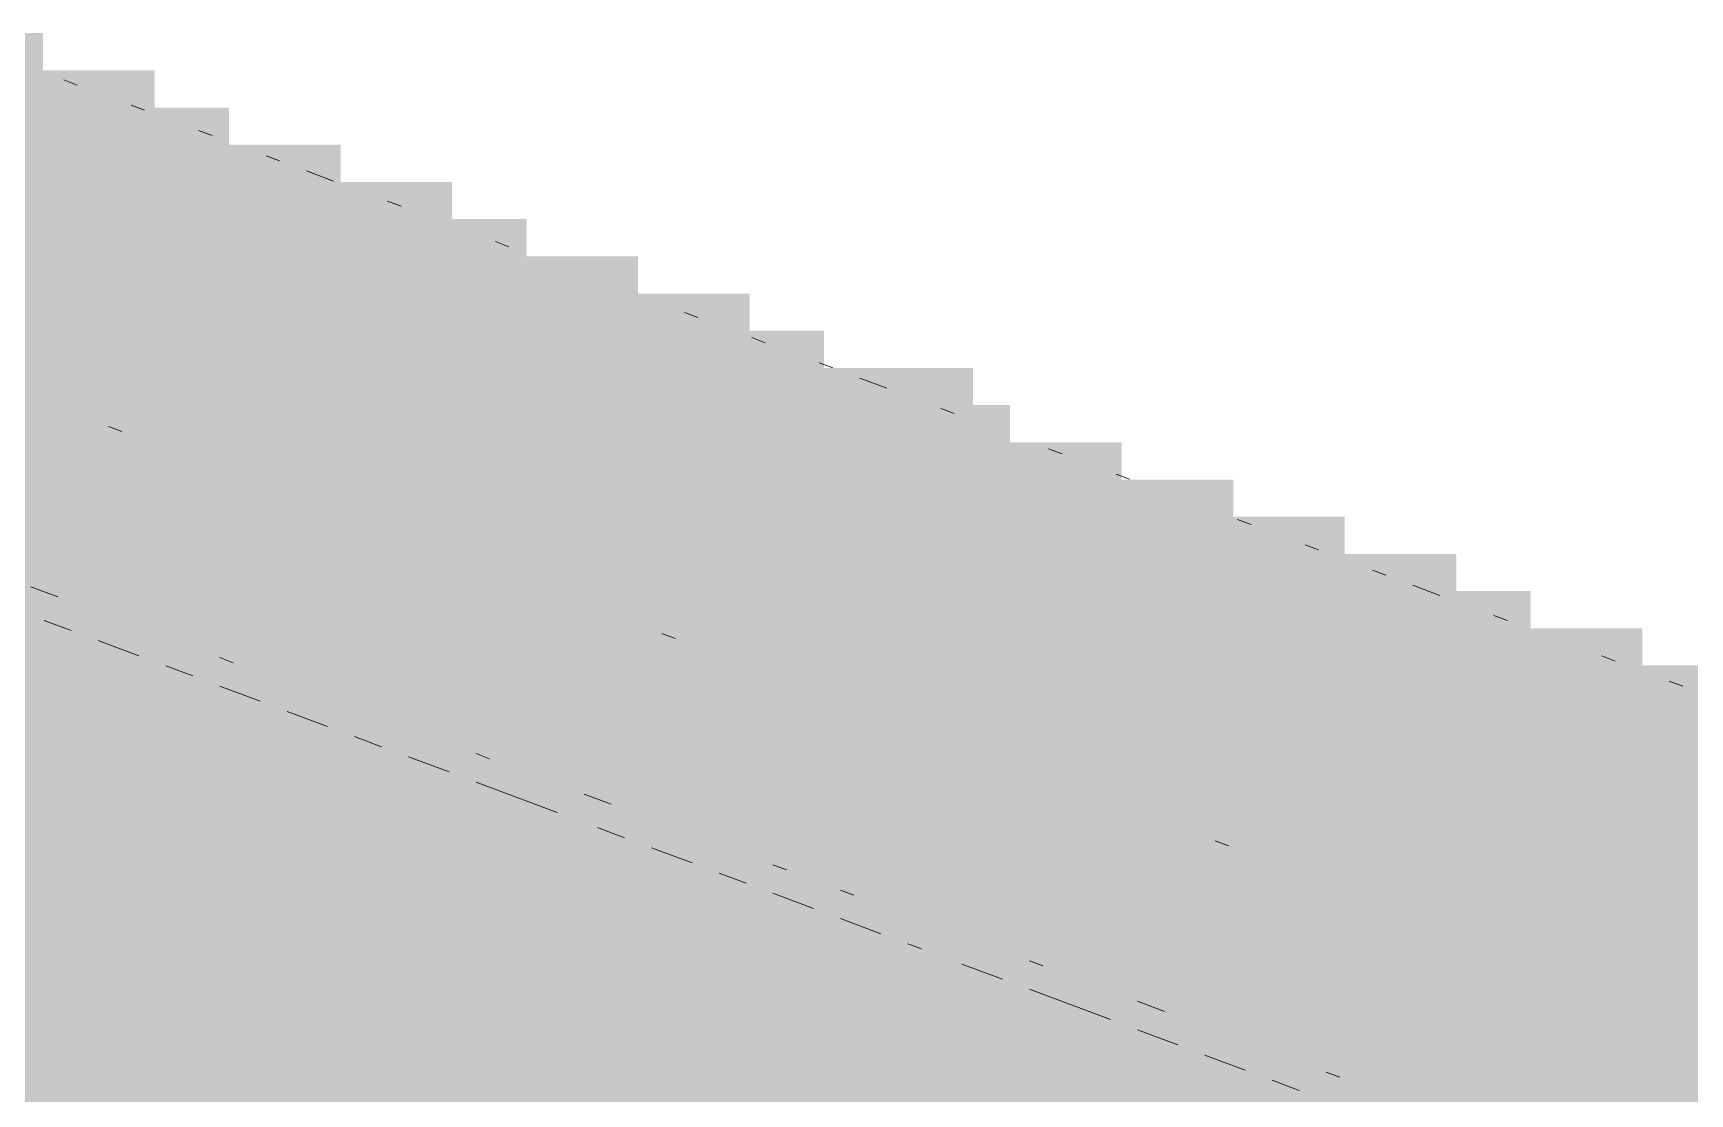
# Paper-space layout '03 3D Building and Roof' of a CAD drawing. Header units: millimetres. Extents: x 5 to 415, y 5 to 292.
# Drawn here: x 193.81 to 201.45, y 106.43 to 111.31 of the extents above; entities that cross this region are included whole.
import ezdxf

# ---------------------------------------------------------------- set-up
doc = ezdxf.new("R2010")
doc.units = ezdxf.units.MM
doc.layers.add('EXISTING', color=7, linetype='Continuous')
doc.layers.add('IMAGES', color=7, linetype='Continuous')

# ---------------------------------------------------------------- blocks, each defined once
blk = doc.blocks.new('SHEET_03')
at = {"layer": 'EXISTING', "color": 250, "lineweight": 9}
for p, q in [((193.9529, 111.0984), (194.0151, 111.0751)), ((194.2637, 110.982), (194.3259, 110.9587)), ((194.5745, 110.8655), (194.6367, 110.8422)), ((194.8854, 110.7491), (194.9475, 110.7258)), ((195.0719, 110.6792), (195.1962, 110.6327)), ((195.4448, 110.5395), (195.507, 110.5162)), ((195.9421, 110.3532), (196.0043, 110.3299)), ((196.8124, 110.0272), (196.8746, 110.0039)), ((197.1233, 109.9108), (197.1854, 109.8875)), ((197.4341, 109.7943), (197.4962, 109.771)), ((197.6206, 109.7245), (197.7449, 109.6779)), ((197.9935, 109.5847), (198.0557, 109.5615)), ((194.2214, 109.4787), (194.1593, 109.502)), ((198.4909, 109.3984), (198.553, 109.3752)), ((198.8017, 109.282), (198.8638, 109.2587)), ((199.3611, 109.0724), (199.4233, 109.0491)), ((199.672, 108.956), (199.7341, 108.9327)), ((199.9828, 108.8396), (200.0449, 108.8163)), ((193.801, 108.7622), (193.9254, 108.7156)), ((200.1693, 108.7697), (200.2936, 108.7231)), ((200.5422, 108.63), (200.6044, 108.6067)), ((193.9876, 108.5612), (193.8632, 108.6078)), ((196.7707, 108.5237), (196.7086, 108.547)), ((194.2985, 108.4448), (194.1119, 108.5147)), ((194.5472, 108.3516), (194.4228, 108.3982)), ((194.6715, 108.4361), (194.7337, 108.4128)), ((201.0396, 108.4437), (201.1017, 108.4204)), ((201.3504, 108.3272), (201.4125, 108.304)), ((194.8581, 108.2352), (194.6715, 108.305)), ((195.1689, 108.1187), (194.9824, 108.1886)), ((195.4177, 108.0255), (195.2933, 108.0721)), ((195.7285, 107.9091), (195.542, 107.9789)), ((195.8529, 107.9936), (195.9151, 107.9703)), ((196.226, 107.7227), (195.8529, 107.8625)), ((196.3503, 107.8072), (196.4747, 107.7607)), ((196.5369, 107.6063), (196.4125, 107.6528)), ((196.8477, 107.4898), (196.6612, 107.5597)), ((199.32, 107.5688), (199.2578, 107.5921)), ((197.2208, 107.4812), (197.283, 107.4579)), ((197.0965, 107.3966), (196.9721, 107.4432)), ((197.4073, 107.2802), (197.2208, 107.35)), ((197.5317, 107.3647), (197.5939, 107.3414)), ((197.7182, 107.1637), (197.5317, 107.2336)), ((197.9048, 107.0938), (197.8426, 107.1171)), ((198.2778, 106.9541), (198.0913, 107.024)), ((198.4022, 107.0386), (198.4644, 107.0153)), ((198.7753, 106.7677), (198.4022, 106.9075)), ((198.8996, 106.8523), (199.024, 106.8057)), ((199.0861, 106.6513), (198.8996, 106.7212)), ((199.397, 106.5348), (199.2105, 106.6047)), ((199.6457, 106.4417), (199.5214, 106.4882)), ((199.7701, 106.5262), (199.8323, 106.5029))]:
    blk.add_line(p, q, dxfattribs=at)
at = {"layer": 'IMAGES', "color": 7}
for points in [[(193.6861, 111.1429), (193.8575, 111.1429), (193.6861, 111.3143), (193.8575, 111.3143)], [(193.6861, 110.9714), (194.0289, 110.9714), (193.6861, 111.1429), (194.0289, 111.1429)], [(194.0289, 110.9714), (194.2002, 110.9714), (194.0289, 111.1429), (194.2002, 111.1429)], [(194.2002, 110.9714), (194.3716, 110.9714), (194.2002, 111.1429), (194.3716, 111.1429)], [(193.6861, 110.8), (194.3716, 110.8), (193.6861, 110.9714), (194.3716, 110.9714)], [(194.3716, 110.8), (194.543, 110.8), (194.3716, 110.9714), (194.543, 110.9714)], [(194.543, 110.8), (194.7143, 110.8), (194.543, 110.9714), (194.7143, 110.9714)], [(191.8012, 110.6286), (194.2002, 110.6286), (191.8012, 110.8), (194.2002, 110.8)], [(194.2002, 110.6286), (194.3716, 110.6286), (194.2002, 110.8), (194.3716, 110.8)], [(194.3716, 110.6286), (194.7143, 110.6286), (194.3716, 110.8), (194.7143, 110.8)], [(194.7143, 110.6286), (194.8857, 110.6286), (194.7143, 110.8), (194.8857, 110.8)], [(194.8857, 110.6286), (195.0571, 110.6286), (194.8857, 110.8), (195.0571, 110.8)], [(195.0571, 110.6286), (195.2284, 110.6286), (195.0571, 110.8), (195.2284, 110.8)], [(192.1439, 110.4571), (194.7143, 110.4571), (192.1439, 110.6286), (194.7143, 110.6286)], [(194.7143, 110.4571), (195.2284, 110.4571), (194.7143, 110.6286), (195.2284, 110.6286)], [(195.2284, 110.4571), (195.3998, 110.4571), (195.2284, 110.6286), (195.3998, 110.6286)], [(195.3998, 110.4571), (195.5711, 110.4571), (195.3998, 110.6286), (195.5711, 110.6286)], [(195.5711, 110.4571), (195.7425, 110.4571), (195.5711, 110.6286), (195.7425, 110.6286)], [(192.658, 110.2857), (195.2284, 110.2857), (192.658, 110.4571), (195.2284, 110.4571)], [(195.2284, 110.2857), (195.7425, 110.2857), (195.2284, 110.4571), (195.7425, 110.4571)], [(195.7425, 110.2857), (195.9139, 110.2857), (195.7425, 110.4571), (195.9139, 110.4571)], [(195.9139, 110.2857), (196.0852, 110.2857), (195.9139, 110.4571), (196.0852, 110.4571)], [(193.1721, 110.1143), (195.7425, 110.1143), (193.1721, 110.2857), (195.7425, 110.2857)], [(195.7425, 110.1143), (196.0852, 110.1143), (195.7425, 110.2857), (196.0852, 110.2857)], [(196.0852, 110.1143), (196.2566, 110.1143), (196.0852, 110.2857), (196.2566, 110.2857)], [(196.2566, 110.1143), (196.428, 110.1143), (196.2566, 110.2857), (196.428, 110.2857)], [(196.428, 110.1143), (196.5993, 110.1143), (196.428, 110.2857), (196.5993, 110.2857)], [(193.5148, 109.9429), (196.0852, 109.9429), (193.5148, 110.1143), (196.0852, 110.1143)], [(196.0852, 109.9429), (196.5993, 109.9429), (196.0852, 110.1143), (196.5993, 110.1143)], [(196.5993, 109.9429), (196.7707, 109.9429), (196.5993, 110.1143), (196.7707, 110.1143)], [(196.7707, 109.9429), (196.942, 109.9429), (196.7707, 110.1143), (196.942, 110.1143)], [(196.942, 109.9429), (197.1134, 109.9429), (196.942, 110.1143), (197.1134, 110.1143)], [(193.5148, 109.7714), (194.0289, 109.7714), (193.5148, 109.9429), (194.0289, 109.9429)], [(194.0289, 109.7714), (196.5993, 109.7714), (194.0289, 109.9429), (196.5993, 109.9429)], [(196.5993, 109.7714), (196.942, 109.7714), (196.5993, 109.9429), (196.942, 109.9429)], [(196.942, 109.7714), (197.1134, 109.7714), (196.942, 109.9429), (197.1134, 109.9429)], [(197.1134, 109.7714), (197.2848, 109.7714), (197.1134, 109.9429), (197.2848, 109.9429)], [(197.2848, 109.7714), (197.4561, 109.7714), (197.2848, 109.9429), (197.4561, 109.9429)], [(193.6861, 109.6), (194.0289, 109.6), (193.6861, 109.7714), (194.0289, 109.7714)], [(194.0289, 109.6), (194.3716, 109.6), (194.0289, 109.7714), (194.3716, 109.7714)], [(194.3716, 109.6), (194.543, 109.6), (194.3716, 109.7714), (194.543, 109.7714)], [(194.543, 109.6), (196.942, 109.6), (194.543, 109.7714), (196.942, 109.7714)], [(196.942, 109.6), (197.1134, 109.6), (196.942, 109.7714), (197.1134, 109.7714)], [(197.1134, 109.6), (197.2848, 109.6), (197.1134, 109.7714), (197.2848, 109.7714)], [(197.2848, 109.6), (197.4561, 109.6), (197.2848, 109.7714), (197.4561, 109.7714)], [(197.4561, 109.6), (197.6275, 109.6), (197.4561, 109.7714), (197.6275, 109.7714)], [(197.6275, 109.6), (197.7989, 109.6), (197.6275, 109.7714), (197.7989, 109.7714)], [(197.7989, 109.6), (198.1416, 109.6), (197.7989, 109.7714), (198.1416, 109.7714)], [(193.6861, 109.4286), (193.8575, 109.4286), (193.6861, 109.6), (193.8575, 109.6)], [(193.8575, 109.4286), (194.0289, 109.4286), (193.8575, 109.6), (194.0289, 109.6)], [(194.0289, 109.4286), (194.2002, 109.4286), (194.0289, 109.6), (194.2002, 109.6)], [(194.2002, 109.4286), (194.3716, 109.4286), (194.2002, 109.6), (194.3716, 109.6)], [(194.3716, 109.4286), (194.543, 109.4286), (194.3716, 109.6), (194.543, 109.6)], [(194.543, 109.4286), (194.7143, 109.4286), (194.543, 109.6), (194.7143, 109.6)], [(194.7143, 109.4286), (194.8857, 109.4286), (194.7143, 109.6), (194.8857, 109.6)], [(194.8857, 109.4286), (197.4561, 109.4286), (194.8857, 109.6), (197.4561, 109.6)], [(197.4561, 109.4286), (197.9702, 109.4286), (197.4561, 109.6), (197.9702, 109.6)], [(197.9702, 109.4286), (198.1416, 109.4286), (197.9702, 109.6), (198.1416, 109.6)], [(198.1416, 109.4286), (198.313, 109.4286), (198.1416, 109.6), (198.313, 109.6)], [(192.8293, 109.2571), (193.8575, 109.2571), (192.8293, 109.4286), (193.8575, 109.4286)], [(193.8575, 109.2571), (194.0289, 109.2571), (193.8575, 109.4286), (194.0289, 109.4286)], [(194.0289, 109.2571), (194.2002, 109.2571), (194.0289, 109.4286), (194.2002, 109.4286)], [(194.2002, 109.2571), (194.3716, 109.2571), (194.2002, 109.4286), (194.3716, 109.4286)], [(194.3716, 109.2571), (194.543, 109.2571), (194.3716, 109.4286), (194.543, 109.4286)], [(194.543, 109.2571), (194.7143, 109.2571), (194.543, 109.4286), (194.7143, 109.4286)], [(194.7143, 109.2571), (194.8857, 109.2571), (194.7143, 109.4286), (194.8857, 109.4286)], [(194.8857, 109.2571), (195.3998, 109.2571), (194.8857, 109.4286), (195.3998, 109.4286)], [(195.3998, 109.2571), (197.9702, 109.2571), (195.3998, 109.4286), (197.9702, 109.4286)], [(197.9702, 109.2571), (198.1416, 109.2571), (197.9702, 109.4286), (198.1416, 109.4286)], [(198.1416, 109.2571), (198.313, 109.2571), (198.1416, 109.4286), (198.313, 109.4286)], [(198.313, 109.2571), (198.6557, 109.2571), (198.313, 109.4286), (198.6557, 109.4286)], [(198.6557, 109.2571), (198.827, 109.2571), (198.6557, 109.4286), (198.827, 109.4286)], [(193.5148, 109.0857), (194.2002, 109.0857), (193.5148, 109.2571), (194.2002, 109.2571)], [(194.2002, 109.0857), (194.543, 109.0857), (194.2002, 109.2571), (194.543, 109.2571)], [(194.543, 109.0857), (194.7143, 109.0857), (194.543, 109.2571), (194.7143, 109.2571)], [(194.7143, 109.0857), (194.8857, 109.0857), (194.7143, 109.2571), (194.8857, 109.2571)], [(194.8857, 109.0857), (195.0571, 109.0857), (194.8857, 109.2571), (195.0571, 109.2571)], [(195.0571, 109.0857), (195.2284, 109.0857), (195.0571, 109.2571), (195.2284, 109.2571)], [(195.2284, 109.0857), (195.3998, 109.0857), (195.2284, 109.2571), (195.3998, 109.2571)], [(195.3998, 109.0857), (195.7425, 109.0857), (195.3998, 109.2571), (195.7425, 109.2571)], [(195.7425, 109.0857), (198.313, 109.0857), (195.7425, 109.2571), (198.313, 109.2571)], [(198.313, 109.0857), (198.827, 109.0857), (198.313, 109.2571), (198.827, 109.2571)], [(198.827, 109.0857), (199.1698, 109.0857), (198.827, 109.2571), (199.1698, 109.2571)], [(199.1698, 109.0857), (199.3411, 109.0857), (199.1698, 109.2571), (199.3411, 109.2571)], [(193.6861, 108.9143), (193.8575, 108.9143), (193.6861, 109.0857), (193.8575, 109.0857)], [(193.8575, 108.9143), (194.0289, 108.9143), (193.8575, 109.0857), (194.0289, 109.0857)], [(194.0289, 108.9143), (194.7143, 108.9143), (194.0289, 109.0857), (194.7143, 109.0857)], [(194.7143, 108.9143), (194.8857, 108.9143), (194.7143, 109.0857), (194.8857, 109.0857)], [(194.8857, 108.9143), (195.0571, 108.9143), (194.8857, 109.0857), (195.0571, 109.0857)], [(195.0571, 108.9143), (195.2284, 108.9143), (195.0571, 109.0857), (195.2284, 109.0857)], [(195.2284, 108.9143), (195.3998, 108.9143), (195.2284, 109.0857), (195.3998, 109.0857)], [(195.3998, 108.9143), (195.7425, 108.9143), (195.3998, 109.0857), (195.7425, 109.0857)], [(195.7425, 108.9143), (196.2566, 108.9143), (195.7425, 109.0857), (196.2566, 109.0857)], [(196.2566, 108.9143), (198.827, 108.9143), (196.2566, 109.0857), (198.827, 109.0857)], [(198.827, 108.9143), (199.1698, 108.9143), (198.827, 109.0857), (199.1698, 109.0857)], [(199.1698, 108.9143), (199.3411, 108.9143), (199.1698, 109.0857), (199.3411, 109.0857)], [(199.3411, 108.9143), (199.5125, 108.9143), (199.3411, 109.0857), (199.5125, 109.0857)], [(199.5125, 108.9143), (199.6839, 108.9143), (199.5125, 109.0857), (199.6839, 109.0857)], [(199.6839, 108.9143), (199.8552, 108.9143), (199.6839, 109.0857), (199.8552, 109.0857)], [(193.6861, 108.7429), (193.8575, 108.7429), (193.6861, 108.9143), (193.8575, 108.9143)], [(193.8575, 108.7429), (194.0289, 108.7429), (193.8575, 108.9143), (194.0289, 108.9143)], [(194.0289, 108.5714), (194.2002, 108.5714), (194.0289, 108.9143), (194.2002, 108.9143)], [(194.2002, 108.7429), (195.3998, 108.7429), (194.2002, 108.9143), (195.3998, 108.9143)], [(195.3998, 108.7429), (195.5711, 108.7429), (195.3998, 108.9143), (195.5711, 108.9143)], [(195.5711, 108.7429), (195.7425, 108.7429), (195.5711, 108.9143), (195.7425, 108.9143)], [(195.7425, 108.7429), (195.9139, 108.7429), (195.7425, 108.9143), (195.9139, 108.9143)], [(195.9139, 108.7429), (196.2566, 108.7429), (195.9139, 108.9143), (196.2566, 108.9143)], [(196.2566, 108.7429), (196.5993, 108.7429), (196.2566, 108.9143), (196.5993, 108.9143)], [(196.5993, 108.7429), (196.7707, 108.7429), (196.5993, 108.9143), (196.7707, 108.9143)], [(196.7707, 108.7429), (199.1698, 108.7429), (196.7707, 108.9143), (199.1698, 108.9143)], [(199.1698, 108.7429), (199.3411, 108.7429), (199.1698, 108.9143), (199.3411, 108.9143)], [(199.3411, 108.7429), (199.5125, 108.7429), (199.3411, 108.9143), (199.5125, 108.9143)], [(199.5125, 108.7429), (199.6839, 108.7429), (199.5125, 108.9143), (199.6839, 108.9143)], [(199.6839, 108.7429), (199.8552, 108.7429), (199.6839, 108.9143), (199.8552, 108.9143)], [(199.8552, 108.7429), (200.0266, 108.7429), (199.8552, 108.9143), (200.0266, 108.9143)], [(200.0266, 108.7429), (200.1979, 108.7429), (200.0266, 108.9143), (200.1979, 108.9143)], [(200.1979, 108.7429), (200.3693, 108.7429), (200.1979, 108.9143), (200.3693, 108.9143)], [(193.6861, 108.5714), (194.0289, 108.5714), (193.6861, 108.7429), (194.0289, 108.7429)], [(194.2002, 108.5714), (194.3716, 108.5714), (194.2002, 108.7429), (194.3716, 108.7429)], [(194.3716, 108.5714), (194.543, 108.5714), (194.3716, 108.7429), (194.543, 108.7429)], [(194.543, 108.5714), (194.7143, 108.5714), (194.543, 108.7429), (194.7143, 108.7429)], [(194.7143, 108.5714), (195.7425, 108.5714), (194.7143, 108.7429), (195.7425, 108.7429)], [(195.7425, 108.5714), (195.9139, 108.5714), (195.7425, 108.7429), (195.9139, 108.7429)], [(195.9139, 108.5714), (196.0852, 108.5714), (195.9139, 108.7429), (196.0852, 108.7429)], [(196.0852, 108.5714), (196.2566, 108.5714), (196.0852, 108.7429), (196.2566, 108.7429)], [(196.2566, 108.5714), (196.428, 108.5714), (196.2566, 108.7429), (196.428, 108.7429)], [(196.428, 108.5714), (196.5993, 108.5714), (196.428, 108.7429), (196.5993, 108.7429)], [(196.5993, 108.5714), (196.7707, 108.5714), (196.5993, 108.7429), (196.7707, 108.7429)], [(196.7707, 108.5714), (197.1134, 108.5714), (196.7707, 108.7429), (197.1134, 108.7429)], [(197.1134, 108.5714), (199.6839, 108.5714), (197.1134, 108.7429), (199.6839, 108.7429)], [(199.6839, 108.5714), (199.8552, 108.5714), (199.6839, 108.7429), (199.8552, 108.7429)], [(199.8552, 108.5714), (200.1979, 108.5714), (199.8552, 108.7429), (200.1979, 108.7429)], [(200.1979, 108.5714), (200.3693, 108.5714), (200.1979, 108.7429), (200.3693, 108.7429)], [(200.3693, 108.5714), (200.5407, 108.5714), (200.3693, 108.7429), (200.5407, 108.7429)], [(200.5407, 108.5714), (200.712, 108.5714), (200.5407, 108.7429), (200.712, 108.7429)], [(193.6861, 108.4), (193.8575, 108.4), (193.6861, 108.5714), (193.8575, 108.5714)], [(193.8575, 108.4), (194.2002, 108.4), (193.8575, 108.5714), (194.2002, 108.5714)], [(194.2002, 108.4), (194.3716, 108.4), (194.2002, 108.5714), (194.3716, 108.5714)], [(194.3716, 108.4), (194.543, 108.4), (194.3716, 108.5714), (194.543, 108.5714)], [(194.543, 108.4), (194.7143, 108.4), (194.543, 108.5714), (194.7143, 108.5714)], [(194.7143, 108.4), (194.8857, 108.4), (194.7143, 108.5714), (194.8857, 108.5714)], [(194.8857, 108.4), (195.0571, 108.4), (194.8857, 108.5714), (195.0571, 108.5714)], [(195.0571, 108.4), (195.2284, 108.4), (195.0571, 108.5714), (195.2284, 108.5714)], [(195.2284, 108.4), (195.3998, 108.4), (195.2284, 108.5714), (195.3998, 108.5714)], [(195.3998, 108.4), (196.2566, 108.4), (195.3998, 108.5714), (196.2566, 108.5714)], [(196.2566, 108.4), (196.428, 108.4), (196.2566, 108.5714), (196.428, 108.5714)], [(196.428, 108.4), (196.5993, 108.4), (196.428, 108.5714), (196.5993, 108.5714)], [(196.5993, 108.4), (196.7707, 108.4), (196.5993, 108.5714), (196.7707, 108.5714)], [(196.7707, 108.4), (196.942, 108.4), (196.7707, 108.5714), (196.942, 108.5714)], [(196.942, 108.4), (197.1134, 108.4), (196.942, 108.5714), (197.1134, 108.5714)], [(197.1134, 108.4), (197.6275, 108.4), (197.1134, 108.5714), (197.6275, 108.5714)], [(197.6275, 108.4), (200.0266, 108.4), (197.6275, 108.5714), (200.0266, 108.5714)], [(200.0266, 108.4), (200.1979, 108.4), (200.0266, 108.5714), (200.1979, 108.5714)], [(200.1979, 108.4), (200.3693, 108.4), (200.1979, 108.5714), (200.3693, 108.5714)], [(200.3693, 108.4), (200.5407, 108.4), (200.3693, 108.5714), (200.5407, 108.5714)], [(200.5407, 108.4), (200.712, 108.4), (200.5407, 108.5714), (200.712, 108.5714)], [(200.712, 108.4), (200.8834, 108.4), (200.712, 108.5714), (200.8834, 108.5714)], [(200.8834, 108.4), (201.0548, 108.4), (200.8834, 108.5714), (201.0548, 108.5714)], [(201.0548, 108.4), (201.2261, 108.4), (201.0548, 108.5714), (201.2261, 108.5714)], [(193.5148, 108.2286), (193.8575, 108.2286), (193.5148, 108.4), (193.8575, 108.4)], [(193.8575, 108.2286), (194.0289, 108.2286), (193.8575, 108.4), (194.0289, 108.4)], [(194.0289, 108.2286), (194.2002, 108.2286), (194.0289, 108.4), (194.2002, 108.4)], [(194.2002, 108.2286), (194.3716, 108.2286), (194.2002, 108.4), (194.3716, 108.4)], [(194.3716, 108.2286), (194.7143, 108.2286), (194.3716, 108.4), (194.7143, 108.4)], [(194.7143, 108.2286), (194.8857, 108.2286), (194.7143, 108.4), (194.8857, 108.4)], [(194.8857, 108.2286), (195.0571, 108.2286), (194.8857, 108.4), (195.0571, 108.4)], [(195.0571, 108.2286), (195.2284, 108.2286), (195.0571, 108.4), (195.2284, 108.4)], [(195.2284, 108.2286), (195.3998, 108.2286), (195.2284, 108.4), (195.3998, 108.4)], [(195.3998, 108.2286), (195.5711, 108.2286), (195.3998, 108.4), (195.5711, 108.4)], [(195.5711, 108.2286), (196.5993, 108.2286), (195.5711, 108.4), (196.5993, 108.4)], [(196.5993, 108.2286), (196.7707, 108.2286), (196.5993, 108.4), (196.7707, 108.4)], [(196.7707, 108.2286), (196.942, 108.2286), (196.7707, 108.4), (196.942, 108.4)], [(196.942, 108.2286), (197.1134, 108.2286), (196.942, 108.4), (197.1134, 108.4)], [(197.1134, 108.2286), (197.2848, 108.2286), (197.1134, 108.4), (197.2848, 108.4)], [(197.2848, 108.2286), (197.6275, 108.2286), (197.2848, 108.4), (197.6275, 108.4)], [(197.6275, 108.2286), (197.9702, 108.2286), (197.6275, 108.4), (197.9702, 108.4)], [(197.9702, 108.2286), (200.5407, 108.2286), (197.9702, 108.4), (200.5407, 108.4)], [(200.5407, 108.2286), (200.712, 108.2286), (200.5407, 108.4), (200.712, 108.4)], [(200.712, 108.2286), (201.0548, 108.2286), (200.712, 108.4), (201.0548, 108.4)], [(201.0548, 108.2286), (201.2261, 108.2286), (201.0548, 108.4), (201.2261, 108.4)], [(201.2261, 108.2286), (201.3975, 108.2286), (201.2261, 108.4), (201.3975, 108.4)], [(201.3975, 108.2286), (201.5689, 108.2286), (201.3975, 108.4), (201.5689, 108.4)], [(188.888, 108.0571), (194.0289, 108.0571), (188.888, 108.2286), (194.0289, 108.2286)], [(194.0289, 108.0571), (194.2002, 108.0571), (194.0289, 108.2286), (194.2002, 108.2286)], [(194.2002, 108.0571), (194.3716, 108.0571), (194.2002, 108.2286), (194.3716, 108.2286)], [(194.3716, 108.0571), (194.543, 108.0571), (194.3716, 108.2286), (194.543, 108.2286)], [(194.543, 108.0571), (194.7143, 108.0571), (194.543, 108.2286), (194.7143, 108.2286)], [(194.7143, 108.0571), (195.0571, 108.0571), (194.7143, 108.2286), (195.0571, 108.2286)], [(195.0571, 108.0571), (195.3998, 108.0571), (195.0571, 108.2286), (195.3998, 108.2286)], [(195.3998, 108.0571), (195.5711, 108.0571), (195.3998, 108.2286), (195.5711, 108.2286)], [(195.5711, 108.0571), (195.7425, 108.0571), (195.5711, 108.2286), (195.7425, 108.2286)], [(195.7425, 108.0571), (195.9139, 108.0571), (195.7425, 108.2286), (195.9139, 108.2286)], [(195.9139, 108.0571), (196.0852, 108.0571), (195.9139, 108.2286), (196.0852, 108.2286)], [(196.0852, 108.0571), (197.1134, 108.0571), (196.0852, 108.2286), (197.1134, 108.2286)], [(197.1134, 108.0571), (197.4561, 108.0571), (197.1134, 108.2286), (197.4561, 108.2286)], [(197.4561, 108.0571), (197.6275, 108.0571), (197.4561, 108.2286), (197.6275, 108.2286)], [(197.6275, 108.0571), (197.7989, 108.0571), (197.6275, 108.2286), (197.7989, 108.2286)], [(197.7989, 108.0571), (197.9702, 108.0571), (197.7989, 108.2286), (197.9702, 108.2286)], [(197.9702, 108.0571), (198.1416, 108.0571), (197.9702, 108.2286), (198.1416, 108.2286)], [(198.1416, 108.0571), (198.4843, 108.0571), (198.1416, 108.2286), (198.4843, 108.2286)], [(198.4843, 108.0571), (201.0548, 108.0571), (198.4843, 108.2286), (201.0548, 108.2286)], [(201.0548, 108.0571), (201.3975, 108.0571), (201.0548, 108.2286), (201.3975, 108.2286)], [(201.3975, 108.0571), (201.5689, 108.0571), (201.3975, 108.2286), (201.5689, 108.2286)], [(189.4021, 107.8857), (194.543, 107.8857), (189.4021, 108.0571), (194.543, 108.0571)], [(194.543, 107.8857), (194.7143, 107.8857), (194.543, 108.0571), (194.7143, 108.0571)], [(194.7143, 107.8857), (194.8857, 107.8857), (194.7143, 108.0571), (194.8857, 108.0571)], [(194.8857, 107.8857), (195.2284, 107.8857), (194.8857, 108.0571), (195.2284, 108.0571)], [(195.2284, 107.8857), (195.3998, 107.8857), (195.2284, 108.0571), (195.3998, 108.0571)], [(195.3998, 107.8857), (195.5711, 107.8857), (195.3998, 108.0571), (195.5711, 108.0571)], [(195.5711, 107.8857), (195.7425, 107.8857), (195.5711, 108.0571), (195.7425, 108.0571)], [(195.7425, 107.8857), (195.9139, 107.8857), (195.7425, 108.0571), (195.9139, 108.0571)], [(195.9139, 107.8857), (196.0852, 107.8857), (195.9139, 108.0571), (196.0852, 108.0571)], [(196.0852, 107.8857), (196.2566, 107.8857), (196.0852, 108.0571), (196.2566, 108.0571)], [(196.2566, 107.8857), (196.428, 107.8857), (196.2566, 108.0571), (196.428, 108.0571)], [(196.428, 107.8857), (196.5993, 107.8857), (196.428, 108.0571), (196.5993, 108.0571)], [(196.5993, 107.8857), (197.6275, 107.8857), (196.5993, 108.0571), (197.6275, 108.0571)], [(197.6275, 107.8857), (197.7989, 107.8857), (197.6275, 108.0571), (197.7989, 108.0571)], [(197.7989, 107.8857), (197.9702, 107.8857), (197.7989, 108.0571), (197.9702, 108.0571)], [(197.9702, 107.8857), (198.1416, 107.8857), (197.9702, 108.0571), (198.1416, 108.0571)], [(198.1416, 107.8857), (198.313, 107.8857), (198.1416, 108.0571), (198.313, 108.0571)], [(198.313, 107.8857), (198.4843, 107.8857), (198.313, 108.0571), (198.4843, 108.0571)], [(198.4843, 107.8857), (198.9984, 107.8857), (198.4843, 108.0571), (198.9984, 108.0571)], [(198.9984, 107.8857), (199.1698, 107.8857), (198.9984, 108.0571), (199.1698, 108.0571)], [(199.1698, 107.8857), (201.3975, 107.8857), (199.1698, 108.0571), (201.3975, 108.0571)], [(201.3975, 107.8857), (201.7402, 107.8857), (201.3975, 108.0571), (201.7402, 108.0571)], [(189.7448, 107.7143), (194.8857, 107.7143), (189.7448, 107.8857), (194.8857, 107.8857)], [(194.8857, 107.7143), (195.2284, 107.7143), (194.8857, 107.8857), (195.2284, 107.8857)], [(195.2284, 107.7143), (195.3998, 107.7143), (195.2284, 107.8857), (195.3998, 107.8857)], [(195.3998, 107.7143), (195.5711, 107.7143), (195.3998, 107.8857), (195.5711, 107.8857)], [(195.5711, 107.7143), (195.7425, 107.7143), (195.5711, 107.8857), (195.7425, 107.8857)], [(195.7425, 107.7143), (195.9139, 107.7143), (195.7425, 107.8857), (195.9139, 107.8857)], [(195.9139, 107.7143), (196.0852, 107.7143), (195.9139, 107.8857), (196.0852, 107.8857)], [(196.0852, 107.5429), (196.2566, 107.5429), (196.0852, 107.8857), (196.2566, 107.8857)], [(196.2566, 107.7143), (196.428, 107.7143), (196.2566, 107.8857), (196.428, 107.8857)], [(196.428, 107.7143), (196.5993, 107.7143), (196.428, 107.8857), (196.5993, 107.8857)], [(196.5993, 107.7143), (196.7707, 107.7143), (196.5993, 107.8857), (196.7707, 107.8857)], [(196.7707, 107.7143), (196.942, 107.7143), (196.7707, 107.8857), (196.942, 107.8857)], [(196.942, 107.7143), (197.9702, 107.7143), (196.942, 107.8857), (197.9702, 107.8857)], [(197.9702, 107.7143), (198.1416, 107.7143), (197.9702, 107.8857), (198.1416, 107.8857)], [(198.1416, 107.7143), (198.313, 107.7143), (198.1416, 107.8857), (198.313, 107.8857)], [(198.313, 107.7143), (198.4843, 107.7143), (198.313, 107.8857), (198.4843, 107.8857)], [(198.4843, 107.7143), (198.6557, 107.7143), (198.4843, 107.8857), (198.6557, 107.8857)], [(198.6557, 107.7143), (198.827, 107.7143), (198.6557, 107.8857), (198.827, 107.8857)], [(198.827, 107.7143), (199.1698, 107.7143), (198.827, 107.8857), (199.1698, 107.8857)], [(199.1698, 107.7143), (199.3411, 107.7143), (199.1698, 107.8857), (199.3411, 107.8857)], [(199.3411, 107.7143), (201.9116, 107.7143), (199.3411, 107.8857), (201.9116, 107.8857)], [(190.2589, 107.5429), (195.5711, 107.5429), (190.2589, 107.7143), (195.5711, 107.7143)], [(195.5711, 107.5429), (195.7425, 107.5429), (195.5711, 107.7143), (195.7425, 107.7143)], [(195.7425, 107.5429), (195.9139, 107.5429), (195.7425, 107.7143), (195.9139, 107.7143)], [(195.9139, 107.5429), (196.0852, 107.5429), (195.9139, 107.7143), (196.0852, 107.7143)], [(196.2566, 107.5429), (196.428, 107.5429), (196.2566, 107.7143), (196.428, 107.7143)], [(196.428, 107.5429), (196.5993, 107.5429), (196.428, 107.7143), (196.5993, 107.7143)], [(196.5993, 107.5429), (196.7707, 107.5429), (196.5993, 107.7143), (196.7707, 107.7143)], [(196.7707, 107.5429), (196.942, 107.5429), (196.7707, 107.7143), (196.942, 107.7143)], [(196.942, 107.5429), (197.1134, 107.5429), (196.942, 107.7143), (197.1134, 107.7143)], [(197.1134, 107.5429), (197.2848, 107.5429), (197.1134, 107.7143), (197.2848, 107.7143)], [(197.2848, 107.5429), (197.6275, 107.5429), (197.2848, 107.7143), (197.6275, 107.7143)], [(197.6275, 107.5429), (198.4843, 107.5429), (197.6275, 107.7143), (198.4843, 107.7143)], [(198.4843, 107.5429), (198.6557, 107.5429), (198.4843, 107.7143), (198.6557, 107.7143)], [(198.6557, 107.5429), (198.827, 107.5429), (198.6557, 107.7143), (198.827, 107.7143)], [(198.827, 107.5429), (198.9984, 107.5429), (198.827, 107.7143), (198.9984, 107.7143)], [(198.9984, 107.5429), (199.1698, 107.5429), (198.9984, 107.7143), (199.1698, 107.7143)], [(199.1698, 107.5429), (199.3411, 107.5429), (199.1698, 107.7143), (199.3411, 107.7143)], [(199.3411, 107.5429), (200.0266, 107.5429), (199.3411, 107.7143), (200.0266, 107.7143)], [(200.0266, 107.5429), (202.2543, 107.5429), (200.0266, 107.7143), (202.2543, 107.7143)], [(190.6016, 107.3714), (195.9139, 107.3714), (190.6016, 107.5429), (195.9139, 107.5429)], [(195.9139, 107.3714), (196.0852, 107.3714), (195.9139, 107.5429), (196.0852, 107.5429)], [(196.0852, 107.3714), (196.2566, 107.3714), (196.0852, 107.5429), (196.2566, 107.5429)], [(196.2566, 107.3714), (196.428, 107.3714), (196.2566, 107.5429), (196.428, 107.5429)], [(196.428, 107.3714), (196.5993, 107.3714), (196.428, 107.5429), (196.5993, 107.5429)], [(196.5993, 107.3714), (196.942, 107.3714), (196.5993, 107.5429), (196.942, 107.5429)], [(196.942, 107.3714), (197.1134, 107.3714), (196.942, 107.5429), (197.1134, 107.5429)], [(197.1134, 107.3714), (197.2848, 107.3714), (197.1134, 107.5429), (197.2848, 107.5429)], [(197.2848, 107.3714), (197.4561, 107.3714), (197.2848, 107.5429), (197.4561, 107.5429)], [(197.4561, 107.3714), (197.6275, 107.3714), (197.4561, 107.5429), (197.6275, 107.5429)], [(197.6275, 107.3714), (197.7989, 107.3714), (197.6275, 107.5429), (197.7989, 107.5429)], [(197.7989, 107.3714), (197.9702, 107.3714), (197.7989, 107.5429), (197.9702, 107.5429)], [(197.9702, 107.3714), (198.9984, 107.3714), (197.9702, 107.5429), (198.9984, 107.5429)], [(198.9984, 107.3714), (199.1698, 107.3714), (198.9984, 107.5429), (199.1698, 107.5429)], [(199.1698, 107.3714), (199.3411, 107.3714), (199.1698, 107.5429), (199.3411, 107.5429)], [(199.3411, 107.3714), (199.5125, 107.3714), (199.3411, 107.5429), (199.5125, 107.5429)], [(199.5125, 107.3714), (199.6839, 107.3714), (199.5125, 107.5429), (199.6839, 107.5429)], [(199.6839, 107.3714), (199.8552, 107.3714), (199.6839, 107.5429), (199.8552, 107.5429)], [(199.8552, 107.3714), (200.0266, 107.3714), (199.8552, 107.5429), (200.0266, 107.5429)], [(200.0266, 107.3714), (200.1979, 107.3714), (200.0266, 107.5429), (200.1979, 107.5429)], [(200.1979, 107.3714), (200.5407, 107.3714), (200.1979, 107.5429), (200.5407, 107.5429)], [(200.5407, 107.3714), (202.7684, 107.3714), (200.5407, 107.5429), (202.7684, 107.5429)], [(191.1157, 107.2), (196.428, 107.2), (191.1157, 107.3714), (196.428, 107.3714)], [(196.428, 107.2), (196.5993, 107.2), (196.428, 107.3714), (196.5993, 107.3714)], [(196.5993, 107.2), (196.942, 107.2), (196.5993, 107.3714), (196.942, 107.3714)], [(196.942, 107.2), (197.1134, 107.2), (196.942, 107.3714), (197.1134, 107.3714)], [(197.1134, 107.2), (197.2848, 107.2), (197.1134, 107.3714), (197.2848, 107.3714)], [(197.2848, 107.2), (197.4561, 107.2), (197.2848, 107.3714), (197.4561, 107.3714)], [(197.4561, 107.2), (197.7989, 107.2), (197.4561, 107.3714), (197.7989, 107.3714)], [(197.7989, 107.2), (197.9702, 107.2), (197.7989, 107.3714), (197.9702, 107.3714)], [(197.9702, 107.2), (198.1416, 107.2), (197.9702, 107.3714), (198.1416, 107.3714)], [(198.1416, 107.2), (198.313, 107.2), (198.1416, 107.3714), (198.313, 107.3714)], [(198.313, 107.2), (198.6557, 107.2), (198.313, 107.3714), (198.6557, 107.3714)], [(198.6557, 107.2), (199.3411, 107.2), (198.6557, 107.3714), (199.3411, 107.3714)], [(199.3411, 107.2), (199.6839, 107.2), (199.3411, 107.3714), (199.6839, 107.3714)], [(199.6839, 107.2), (199.8552, 107.2), (199.6839, 107.3714), (199.8552, 107.3714)], [(199.8552, 107.2), (200.0266, 107.2), (199.8552, 107.3714), (200.0266, 107.3714)], [(200.0266, 107.2), (200.1979, 107.2), (200.0266, 107.3714), (200.1979, 107.3714)], [(200.1979, 107.2), (200.3693, 107.2), (200.1979, 107.3714), (200.3693, 107.3714)], [(200.3693, 107.2), (200.5407, 107.2), (200.3693, 107.3714), (200.5407, 107.3714)], [(200.5407, 107.2), (200.8834, 107.2), (200.5407, 107.3714), (200.8834, 107.3714)], [(200.8834, 107.2), (203.2825, 107.2), (200.8834, 107.3714), (203.2825, 107.3714)], [(191.8012, 107.0286), (196.942, 107.0286), (191.8012, 107.2), (196.942, 107.2)], [(196.942, 107.0286), (197.1134, 107.0286), (196.942, 107.2), (197.1134, 107.2)], [(197.1134, 107.0286), (197.4561, 107.0286), (197.1134, 107.2), (197.4561, 107.2)], [(197.4561, 107.0286), (197.6275, 107.0286), (197.4561, 107.2), (197.6275, 107.2)], [(197.6275, 107.0286), (197.7989, 107.0286), (197.6275, 107.2), (197.7989, 107.2)], [(197.7989, 107.0286), (197.9702, 107.0286), (197.7989, 107.2), (197.9702, 107.2)], [(197.9702, 107.0286), (198.1416, 107.0286), (197.9702, 107.2), (198.1416, 107.2)], [(198.1416, 107.0286), (198.313, 107.0286), (198.1416, 107.2), (198.313, 107.2)], [(198.313, 107.0286), (198.4843, 107.0286), (198.313, 107.2), (198.4843, 107.2)], [(198.4843, 107.0286), (198.6557, 107.0286), (198.4843, 107.2), (198.6557, 107.2)], [(198.6557, 107.0286), (198.9984, 107.0286), (198.6557, 107.2), (198.9984, 107.2)], [(198.9984, 107.0286), (199.8552, 107.0286), (198.9984, 107.2), (199.8552, 107.2)], [(199.8552, 107.0286), (200.1979, 107.0286), (199.8552, 107.2), (200.1979, 107.2)], [(200.1979, 107.0286), (200.3693, 107.0286), (200.1979, 107.2), (200.3693, 107.2)], [(200.3693, 107.0286), (200.5407, 107.0286), (200.3693, 107.2), (200.5407, 107.2)], [(200.5407, 107.0286), (200.712, 107.0286), (200.5407, 107.2), (200.712, 107.2)], [(200.712, 107.0286), (200.8834, 107.0286), (200.712, 107.2), (200.8834, 107.2)], [(200.8834, 107.0286), (201.2261, 107.0286), (200.8834, 107.2), (201.2261, 107.2)], [(201.2261, 107.0286), (201.3975, 107.0286), (201.2261, 107.2), (201.3975, 107.2)], [(201.3975, 107.0286), (203.7966, 107.0286), (201.3975, 107.2), (203.7966, 107.2)], [(191.9725, 106.8571), (197.1134, 106.8571), (191.9725, 107.0286), (197.1134, 107.0286)], [(197.1134, 106.8571), (197.4561, 106.8571), (197.1134, 107.0286), (197.4561, 107.0286)], [(197.4561, 106.8571), (197.7989, 106.8571), (197.4561, 107.0286), (197.7989, 107.0286)], [(197.7989, 106.8571), (197.9702, 106.8571), (197.7989, 107.0286), (197.9702, 107.0286)], [(197.9702, 106.8571), (198.1416, 106.8571), (197.9702, 107.0286), (198.1416, 107.0286)], [(198.1416, 106.8571), (198.313, 106.8571), (198.1416, 107.0286), (198.313, 107.0286)], [(198.313, 106.8571), (198.4843, 106.8571), (198.313, 107.0286), (198.4843, 107.0286)], [(198.4843, 106.8571), (198.6557, 106.8571), (198.4843, 107.0286), (198.6557, 107.0286)], [(198.6557, 106.8571), (198.827, 106.8571), (198.6557, 107.0286), (198.827, 107.0286)], [(198.827, 106.8571), (198.9984, 106.8571), (198.827, 107.0286), (198.9984, 107.0286)], [(198.9984, 106.8571), (199.1698, 106.8571), (198.9984, 107.0286), (199.1698, 107.0286)], [(199.1698, 106.8571), (200.1979, 106.8571), (199.1698, 107.0286), (200.1979, 107.0286)], [(200.1979, 106.8571), (200.5407, 106.8571), (200.1979, 107.0286), (200.5407, 107.0286)], [(200.5407, 106.8571), (200.712, 106.8571), (200.5407, 107.0286), (200.712, 107.0286)], [(200.712, 106.8571), (200.8834, 106.8571), (200.712, 107.0286), (200.8834, 107.0286)], [(200.8834, 106.8571), (201.0548, 106.8571), (200.8834, 107.0286), (201.0548, 107.0286)], [(201.0548, 106.8571), (201.2261, 106.8571), (201.0548, 107.0286), (201.2261, 107.0286)], [(201.2261, 106.8571), (201.3975, 106.8571), (201.2261, 107.0286), (201.3975, 107.0286)], [(201.3975, 106.8571), (201.7402, 106.8571), (201.3975, 107.0286), (201.7402, 107.0286)], [(192.3152, 106.6857), (197.7989, 106.6857), (192.3152, 106.8571), (197.7989, 106.8571)], [(197.7989, 106.6857), (197.9702, 106.6857), (197.7989, 106.8571), (197.9702, 106.8571)], [(197.9702, 106.6857), (198.313, 106.6857), (197.9702, 106.8571), (198.313, 106.8571)], [(198.313, 106.6857), (198.4843, 106.6857), (198.313, 106.8571), (198.4843, 106.8571)], [(198.4843, 106.6857), (198.6557, 106.6857), (198.4843, 106.8571), (198.6557, 106.8571)], [(198.6557, 106.6857), (198.827, 106.6857), (198.6557, 106.8571), (198.827, 106.8571)], [(198.827, 106.6857), (198.9984, 106.6857), (198.827, 106.8571), (198.9984, 106.8571)], [(198.9984, 106.6857), (199.1698, 106.6857), (198.9984, 106.8571), (199.1698, 106.8571)], [(199.1698, 106.6857), (199.3411, 106.6857), (199.1698, 106.8571), (199.3411, 106.8571)], [(199.3411, 106.6857), (199.5125, 106.6857), (199.3411, 106.8571), (199.5125, 106.8571)], [(199.5125, 106.6857), (199.6839, 106.6857), (199.5125, 106.8571), (199.6839, 106.8571)], [(199.6839, 106.6857), (199.8552, 106.6857), (199.6839, 106.8571), (199.8552, 106.8571)], [(199.8552, 106.6857), (200.712, 106.6857), (199.8552, 106.8571), (200.712, 106.8571)], [(200.712, 106.6857), (201.2261, 106.6857), (200.712, 106.8571), (201.2261, 106.8571)], [(201.2261, 106.6857), (201.3975, 106.6857), (201.2261, 106.8571), (201.3975, 106.8571)], [(201.3975, 106.6857), (201.5689, 106.6857), (201.3975, 106.8571), (201.5689, 106.8571)], [(192.8293, 106.5143), (198.313, 106.5143), (192.8293, 106.6857), (198.313, 106.6857)], [(198.313, 106.5143), (198.4843, 106.5143), (198.313, 106.6857), (198.4843, 106.6857)], [(198.4843, 106.5143), (198.6557, 106.5143), (198.4843, 106.6857), (198.6557, 106.6857)], [(198.6557, 106.5143), (198.827, 106.5143), (198.6557, 106.6857), (198.827, 106.6857)], [(198.827, 106.5143), (198.9984, 106.5143), (198.827, 106.6857), (198.9984, 106.6857)], [(198.9984, 106.5143), (199.1698, 106.5143), (198.9984, 106.6857), (199.1698, 106.6857)], [(199.1698, 106.5143), (199.6839, 106.5143), (199.1698, 106.6857), (199.6839, 106.6857)], [(199.6839, 106.5143), (199.8552, 106.5143), (199.6839, 106.6857), (199.8552, 106.6857)], [(199.8552, 106.5143), (200.0266, 106.5143), (199.8552, 106.6857), (200.0266, 106.6857)], [(200.0266, 106.5143), (200.1979, 106.5143), (200.0266, 106.6857), (200.1979, 106.6857)], [(200.1979, 106.5143), (201.2261, 106.5143), (200.1979, 106.6857), (201.2261, 106.6857)], [(201.2261, 106.5143), (201.3975, 106.5143), (201.2261, 106.6857), (201.3975, 106.6857)], [(201.3975, 106.5143), (201.5689, 106.5143), (201.3975, 106.6857), (201.5689, 106.6857)], [(193.5148, 106.3429), (198.6557, 106.3429), (193.5148, 106.5143), (198.6557, 106.5143)], [(198.6557, 106.3429), (198.827, 106.3429), (198.6557, 106.5143), (198.827, 106.5143)], [(198.827, 106.3429), (199.1698, 106.3429), (198.827, 106.5143), (199.1698, 106.5143)], [(199.1698, 106.3429), (199.3411, 106.3429), (199.1698, 106.5143), (199.3411, 106.5143)], [(199.3411, 106.3429), (199.5125, 106.3429), (199.3411, 106.5143), (199.5125, 106.5143)], [(199.5125, 106.3429), (200.0266, 106.3429), (199.5125, 106.5143), (200.0266, 106.5143)], [(200.0266, 106.3429), (200.1979, 106.3429), (200.0266, 106.5143), (200.1979, 106.5143)], [(200.1979, 106.3429), (200.5407, 106.3429), (200.1979, 106.5143), (200.5407, 106.5143)], [(200.5407, 106.3429), (201.5689, 106.3429), (200.5407, 106.5143), (201.5689, 106.5143)]]:
    blk.add_solid(points, dxfattribs=at)

psp = doc.layouts.new('03 3D Building and Roof')

# ---------------------------------------------------------------- block references
psp.add_blockref('SHEET_03', (0, 0))

doc.saveas('drawing.dxf')
